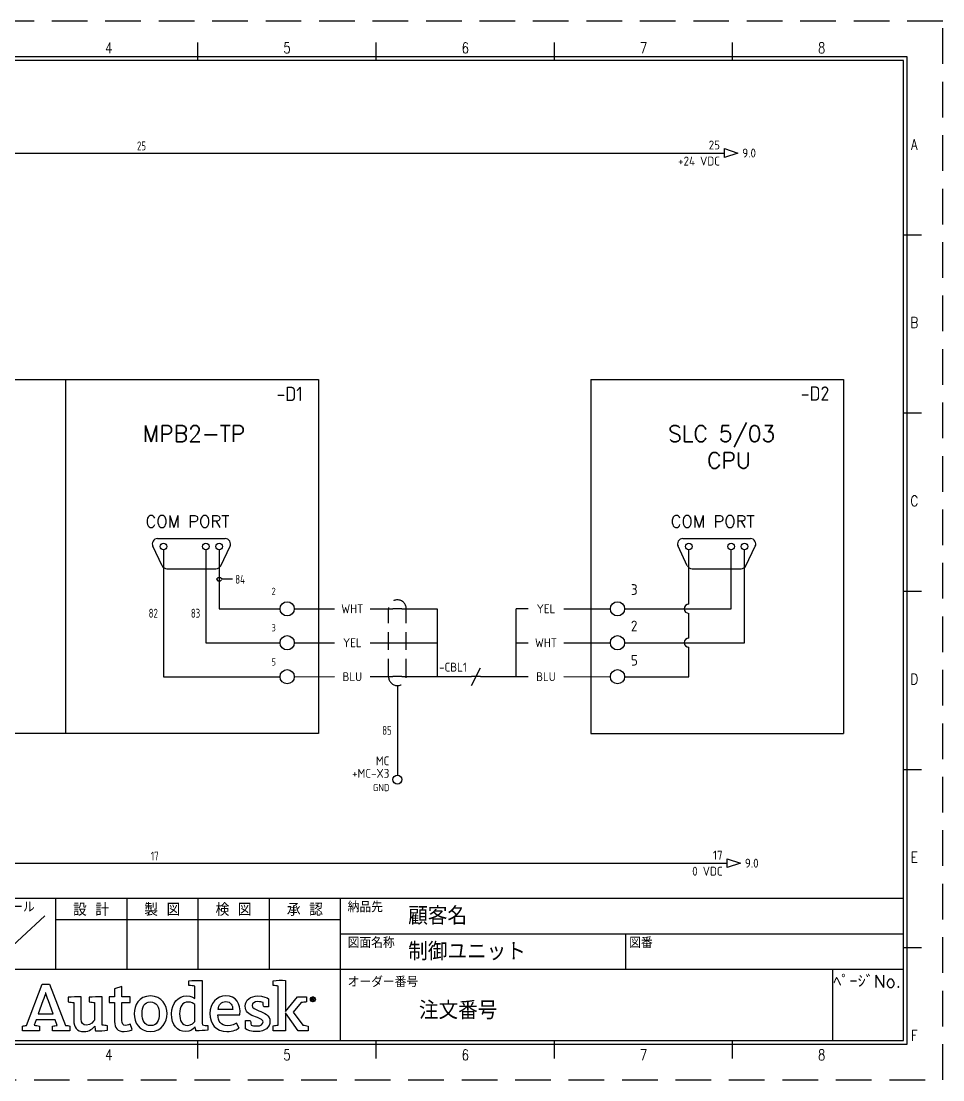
# Model space of a CAD drawing. Header units: millimetres. Extents: x 0 to 420, y 0 to 297.
# Drawn here: x 161.4 to 420, y 0 to 297 of the extents above; entities that cross this region are included whole.
import ezdxf
from ezdxf.enums import TextEntityAlignment as Align

# ---------------------------------------------------------------- set-up
doc = ezdxf.new("R2010")
doc.units = ezdxf.units.MM
doc.header["$LTSCALE"] = 10
for name, pattern in [('DASHED', [0.75, 0.5, -0.25]), ('DASHEDX2', [1.5, 1, -0.5]), ('HIDDEN', [0.375, 0.25, -0.125])]:
    doc.linetypes.add(name, pattern=pattern)
doc.layers.get('0').update_dxf_attribs({"linetype": 'CONTINUOUS'})
for name, color, linetype in [('_MULTI_WIRE', 9, 'CONTINUOUS'), ('BLU_1.0mm^2', 5, 'CONTINUOUS'), ('COMMENT', 4, 'CONTINUOUS'), ('DESC', 150, 'CONTINUOUS'), ('GRN_2.5mm^2', 3, 'CONTINUOUS'), ('GRY_0.75mm^2', 9, 'CONTINUOUS'), ('HIDDEN', 7, 'HIDDEN'), ('LAYER_1', 160, 'CONTINUOUS'), ('LINK', 9, 'DASHED'), ('LOC', 8, 'CONTINUOUS'), ('SYMS', 7, 'CONTINUOUS'), ('TAGS', 150, 'CONTINUOUS'), ('TERMS', 123, 'CONTINUOUS'), ('TITLE', 4, 'CONTINUOUS'), ('WHT_1.0mm^2', 7, 'CONTINUOUS'), ('WIRENO', 72, 'CONTINUOUS'), ('WIREREF', 52, 'CONTINUOUS'), ('XREF', 7, 'CONTINUOUS'), ('YEL_1.0mm^2', 2, 'CONTINUOUS'), ('ZUWAKU', 7, 'CONTINUOUS')]:
    doc.layers.add(name, color=color, linetype=linetype)
doc.styles.get("Standard").update_dxf_attribs({"font": 'romans', "width": 0.8, "bigfont": 'extfont'})
doc.styles.add('WD_IEC', font='isocp2.shx', dxfattribs={"width": 0.9, "height": 4, "bigfont": 'extfont2.shx'})

# ---------------------------------------------------------------- blocks, each defined once
blk = doc.blocks.new('JIS_tblock_a3(L)')
at = {"layer": 'HIDDEN'}
for p, q in [((-398, 32), (-258, 32)), ((-398, 24), (-258, 24)), ((-398, 16), (-258, 16)), ((-398, 8), (-258, 8))]:
    blk.add_line(p, q, dxfattribs=at)
at = {"layer": 'ZUWAKU'}
for p, q in [((-398, 40), (0, 40)), ((-398, 40), (-398, 0)), ((-373, 40), (-373, 0)), ((-372.5, 40), (-372.5, 0)), ((-258, 0), (-258, 40)), ((-238, 40), (-238, 20)), ((-218, 40), (-218, 20)), ((-198, 40), (-198, 20)), ((-178, 40), (-178, 20)), ((-158, 0), (-158, 40)), ((0, 0), (0, 40)), ((-241, 35), (-254, 23)), ((-238, 34), (-158, 34)), ((-158, 30), (0, 30)), ((-78, 30), (-78, 20)), ((-258, 20), (-158, 20)), ((-158, 20), (0, 20)), ((-20, 20), (-20, 0)), ((-398, 0), (0, 0))]:
    blk.add_line(p, q, dxfattribs=at)
at = {"layer": 'TITLE'}
for tag, p, height in [('REVINFO51', (-370, 34), 3), ('ORDER2', (-139, 32.5), 5), ('REVINFO41', (-370, 26), 3), ('INFO1', (-139, 22.5), 5), ('SCALE0', (-247.5, 23), 3), ('REVINFO31', (-370, 18), 3), ('REVINFO21', (-370, 10), 3), ('ORDER1', (-136, 6), 5), ('REVINFO11', (-370, 2), 3)]:
    blk.add_attdef(tag, p, '', height=height, dxfattribs=at)
for tag, p in [('REVDATEY5', (-306, 34)), ('REVDATEM5', (-298, 34)), ('REVDATED5', (-290, 34)), ('REVDESIGN5', (-260, 34)), ('SCALE1', (-251, 29)), ('REVDATEY4', (-306, 26)), ('REVDATEM4', (-298, 26)), ('REVDATED4', (-290, 26)), ('REVDESIGN4', (-260, 26)), ('REVDATEY3', (-306, 18)), ('REVDATEM3', (-298, 18)), ('REVDATED3', (-290, 18)), ('REVDESIGN3', (-260, 18)), ('REVDATEY2', (-306, 10)), ('REVDATEM2', (-298, 10)), ('REVDATED2', (-290, 10)), ('REVDESIGN2', (-260, 10)), ('REVDATEY1', (-306, 2)), ('REVDATEM1', (-298, 2)), ('REVDATED1', (-290, 2)), ('REVDESIGN1', (-260, 2))]:
    blk.add_attdef(tag, text='', height=3, dxfattribs=at).set_placement(p, align=Align.RIGHT)
for tag, height, p in [('DESIGN1', 3, (-228, 27)), ('DESIGN2', 3, (-208, 27)), ('DESIGN3', 3, (-188, 27)), ('DESIGN4', 3, (-168, 27)), ('FILENAME0', 5, (-47.8, 25)), ('PAGE0', 3, (-10.3, 8.6))]:
    blk.add_attdef(tag, text='', height=height, dxfattribs=at).set_placement(p, align=Align.MIDDLE)
at = {"layer": 'TITLE', "flags": 1}
blk.add_attdef('LPAGE0', text='', height=3, dxfattribs=at).set_placement((-11, 3), align=Align.CENTER)
for tag, p in [('TYPE0', (-398, 0)), ('ORDER3', (-398, 0)), ('ORDER4', (-398, 0)), ('ORDER5', (-398, 0)), ('ORDER6', (-398, 0)), ('ORDER7', (-398, 0)), ('ORDER8', (-398, 0)), ('ORDER9', (-398, 0)), ('ORDER10', (-398, 0)), ('ORDER11', (-398, 0)), ('ORDER12', (-398, 0)), ('ORDER13', (-398, 0)), ('ORDER14', (-398, 0)), ('ORDER15', (-398, 0)), ('ORDER16', (-398, 0)), ('ORDER17', (-398, 0)), ('ORDER18', (-398, 0)), ('ORDER19', (-398, 0)), ('ORDER20', (-398, 0)), ('ORDER21', (-398, 0)), ('ORDER22', (-398, 0)), ('ORDER23', (-398, 0)), ('SCALETYPE0', (-398, 0)), ('DATEY1', (-398, 0)), ('DATEM1', (-398, 0)), ('DATED1', (-398, 0)), ('DATEY2', (-398, 0)), ('DATEM2', (-398, 0)), ('DATED2', (-398, 0)), ('BANNAME0', (-398, 0)), ('INFO3', (-398, 0)), ('INFO4', (-398, 0)), ('INFO5', (-398, 0)), ('INFO6', (-398, 0)), ('INFO7', (-398, 0)), ('INFO8', (-398, 0)), ('INFO9', (-398, 0)), ('INFO10', (-398, 0)), ('INFO11', (-398, 0)), ('INFO12', (-398, 0)), ('INFO13', (-398, 0)), ('INFO14', (-398, 0)), ('INFO15', (-398, 0)), ('INFO16', (-398, 0)), ('INFO17', (-398, 0)), ('INFO18', (-398, 0)), ('INFO19', (-398, 0)), ('INFO20', (-398, 0)), ('INFO21', (-398, 0)), ('INFO22', (-398, 0)), ('INFO23', (-398, 0)), ('INFO24', (-398, 0)), ('DATEY3', (-398, 0)), ('DATEM3', (-398, 0)), ('DATED3', (-398, 0)), ('DATEY4', (-398, 0)), ('DATEM4', (-398, 0)), ('DATED4', (-398, 0)), ('DATEY5', (-398, 0)), ('DATEM5', (-398, 0)), ('DATED5', (-398, 0)), ('DATEY6', (-398, 0)), ('DATEM6', (-398, 0)), ('DATED6', (-398, 0)), ('REFERENCETYPE0', (-398, 0)), ('INFO2', (-397.7, 0))]:
    blk.add_attdef(tag, p, '', height=3, dxfattribs=at)
at = {"layer": 'TITLE', "width": 0.8, "flags": 1}
for tag in ['REVINFO12', 'REVINFO13', 'REVINFO22', 'REVINFO23', 'REVINFO32', 'REVINFO33', 'REVINFO42', 'REVINFO43', 'REVINFO52', 'REVINFO53', 'REVINFO61', 'REVINFO62', 'REVINFO63', 'REVINFO71', 'REVINFO72', 'REVINFO73', 'REVINFO81', 'REVINFO82', 'REVINFO83', 'REVDESIGN6', 'REVDESIGN7', 'REVDESIGN8', 'REVDATEY6', 'REVDATEM6', 'REVDATED6', 'REVDATEY7', 'REVDATEM7', 'REVDATED7', 'REVDATEY8', 'REVDATEM8', 'REVDATED8']:
    blk.add_attdef(tag, (-398, 0), '', height=3, dxfattribs=at)
at = {"layer": 'TITLE', "flags": 1}
blk.add_attdef('PAPER0', text='', height=1, dxfattribs=at).set_placement((-3, -1), align=Align.TOP_RIGHT)
at = {"layer": 'ZUWAKU'}
for s, height, p in [('スケール', 3, (-257, 36)), ('納品先', 3, (-156, 36)), ('△訂正5', 4, (-395, 33.5)), ('△訂正4', 4, (-395, 25.5)), ('図面名称', 3, (-156, 26)), ('図番', 3, (-77, 26)), ('△訂正3', 4, (-395, 17.5)), ('オーダー番号', 3, (-156, 15)), ('△訂正2', 4, (-395, 9.5)), ('△訂正1', 4, (-395, 1.5))]:
    blk.add_text(s, height=height, dxfattribs=at).set_placement(p)
for s, p in [('設 計', (-228, 35)), ('製 図', (-208, 35)), ('検 図', (-188, 35)), ('承 認', (-168, 35)), ('ﾍﾟｰｼﾞNo.', (-10.23, 14.88))]:
    blk.add_text(s, height=3.5, dxfattribs=at).set_placement(p, align=Align.CENTER)
blk = doc.blocks.new('AI9-BLK2')
at = {"layer": 'LAYER_1', "color": 7}
blk.add_circle((0, 0), 2.03, dxfattribs=at)
blk.add_open_spline([(1.73, 0), (1.73, -1.02), (0.99, -1.75), (-0.01, -1.75), (-0.99, -1.75), (-1.73, -1.02), (-1.73, 0), (-1.73, 1.01), (-0.99, 1.75), (-0.01, 1.75), (0.99, 1.75), (1.73, 1.01), (1.73, 0)], degree=3, knots=[0, 0, 0, 0, 1, 1, 1, 2, 2, 2, 3, 3, 3, 4, 4, 4, 4], dxfattribs=at)
blk = doc.blocks.new('AI9-BLK1')
at = {"layer": 'LAYER_1', "color": 7}
for points, knots in [([(0.67, -1.05), (0.67, -1.05), (0.18, -0.36), (0.18, -0.36), (0.09, -0.24), (0.03, -0.15), (-0.06, -0.08), (0.29, -0.04), (0.5, 0.15), (0.5, 0.46), (0.5, 0.77), (0.28, 1.05), (-0.15, 1.05), (-0.15, 1.05), (-0.84, 1.05), (-0.84, 1.05), (-0.84, 1.05), (-0.84, -1.05), (-0.84, -1.05), (-0.84, -1.05), (-0.54, -1.05), (-0.54, -1.05), (-0.54, -1.05), (-0.54, -0.11), (-0.54, -0.11), (-0.37, -0.11), (-0.31, -0.16), (-0.2, -0.31), (-0.2, -0.31), (0.3, -1.05), (0.3, -1.05), (0.3, -1.05), (0.67, -1.05), (0.67, -1.05)], [0, 0, 0, 0, 1, 1, 1, 2, 2, 2, 3, 3, 3, 4, 4, 4, 5, 5, 5, 6, 6, 6, 7, 7, 7, 8, 8, 8, 9, 9, 9, 10, 10, 10, 11, 11, 11, 11]), ([(0.17, 0.46), (0.17, 0.16), (-0.08, 0.13), (-0.32, 0.13), (-0.32, 0.13), (-0.54, 0.13), (-0.54, 0.13), (-0.54, 0.13), (-0.54, 0.79), (-0.54, 0.79), (-0.54, 0.79), (-0.22, 0.79), (-0.22, 0.79), (0.06, 0.79), (0.17, 0.66), (0.17, 0.46)], [0, 0, 0, 0, 1, 1, 1, 2, 2, 2, 3, 3, 3, 4, 4, 4, 5, 5, 5, 5])]:
    blk.add_open_spline(points, degree=3, knots=knots, dxfattribs=at)
blk = doc.blocks.new('JIS_LOGO_BLOCK')
for points, knots in [([(12.07, 1.49), (12.07, 1.49), (7.57, 13.06), (7.57, 13.06), (7.57, 13.06), (5.51, 13.06), (5.51, 13.06), (5.51, 13.06), (1.1, 1.49), (1.1, 1.49), (0.75, 1.45), (0.31, 1.37), (0, 1.28), (0, 1.28), (0, 0), (0, 0), (0, 0), (4.71, 0), (4.71, 0), (4.71, 0), (4.71, 1.28), (4.71, 1.28), (4.26, 1.37), (3.73, 1.47), (3.25, 1.51), (3.25, 1.51), (3.8, 3.02), (3.8, 3.02), (3.8, 3.02), (9.18, 3.02), (9.18, 3.02), (9.18, 3.02), (9.74, 1.49), (9.74, 1.49), (9.26, 1.45), (8.84, 1.37), (8.4, 1.28), (8.4, 1.28), (8.4, 0), (8.4, 0), (8.4, 0), (13.27, 0), (13.27, 0), (13.27, 0), (13.27, 1.28), (13.27, 1.28), (12.99, 1.35), (12.34, 1.49), (12.07, 1.49)], [0, 0, 0, 0, 1, 1, 1, 2, 2, 2, 3, 3, 3, 4, 4, 4, 5, 5, 5, 6, 6, 6, 7, 7, 7, 8, 8, 8, 9, 9, 9, 10, 10, 10, 11, 11, 11, 12, 12, 12, 13, 13, 13, 14, 14, 14, 15, 15, 15, 16, 16, 16, 16]), ([(24.28, 7.91), (24.28, 7.91), (24.28, 9.49), (24.28, 9.49), (24.28, 9.49), (25.81, 9.49), (25.81, 9.49), (25.81, 9.49), (25.81, 11.77), (25.81, 11.77), (25.81, 11.77), (27.89, 12.43), (27.89, 12.43), (27.89, 12.43), (27.89, 9.49), (27.89, 9.49), (27.89, 9.49), (30.19, 9.49), (30.19, 9.49), (30.19, 9.49), (30.19, 7.91), (30.19, 7.91), (30.19, 7.91), (27.89, 7.91), (27.89, 7.91), (27.89, 7.91), (27.89, 2.86), (27.89, 2.86), (27.89, 1.92), (28.15, 1.49), (28.91, 1.49), (29.48, 1.49), (29.99, 1.77), (30.17, 1.88), (30.17, 1.88), (30.76, 0.31), (30.76, 0.31), (30.41, 0.12), (29.66, -0.24), (28.54, -0.24), (26.6, -0.24), (25.81, 0.82), (25.81, 2.53), (25.81, 2.53), (25.81, 7.91), (25.81, 7.91), (25.81, 7.91), (24.28, 7.91), (24.28, 7.91)], [0, 0, 0, 0, 1, 1, 1, 2, 2, 2, 3, 3, 3, 4, 4, 4, 5, 5, 5, 6, 6, 6, 7, 7, 7, 8, 8, 8, 9, 9, 9, 10, 10, 10, 11, 11, 11, 12, 12, 12, 13, 13, 13, 14, 14, 14, 15, 15, 15, 16, 16, 16, 16]), ([(50.45, 1.6), (50.43, 1.84), (50.42, 2.1), (50.42, 2.37), (50.42, 2.37), (50.42, 14.08), (50.42, 14.08), (49.17, 14.14), (47.76, 14.07), (46.66, 13.95), (46.66, 13.95), (46.66, 12.67), (46.66, 12.67), (47.23, 12.63), (47.87, 12.55), (48.34, 12.48), (48.34, 12.48), (48.34, 12.48), (48.34, 12.48), (48.34, 12.48), (48.34, 8.98), (48.34, 8.98), (47.99, 9.28), (47.3, 9.73), (46.05, 9.73), (43.64, 9.73), (41.83, 7.75), (41.83, 4.73), (41.83, 1.55), (43.4, -0.24), (45.73, -0.24), (47.01, -0.24), (47.87, 0.37), (48.44, 1.06), (48.46, 0.73), (48.56, 0.22), (48.64, 0), (49.8, -0.06), (50.99, 0.02), (52.01, 0.14), (52.01, 0.14), (52.01, 1.41), (52.01, 1.41), (51.51, 1.45), (50.9, 1.53), (50.45, 1.6)], [0, 0, 0, 0, 1, 1, 1, 2, 2, 2, 3, 3, 3, 4, 4, 4, 5, 5, 5, 6, 6, 6, 7, 7, 7, 8, 8, 8, 9, 9, 9, 10, 10, 10, 11, 11, 11, 12, 12, 12, 13, 13, 13, 14, 14, 14, 15, 15, 15, 15]), ([(78.65, 1.57), (78.65, 1.57), (75.95, 5.22), (75.95, 5.22), (75.95, 5.22), (78.18, 7.89), (78.18, 7.89), (78.64, 7.93), (79.3, 8), (79.69, 8.1), (79.69, 8.1), (79.69, 9.49), (79.69, 9.49), (79.69, 9.49), (77.16, 9.49), (77.16, 9.49), (77.16, 9.49), (73.79, 5.35), (73.79, 5.35), (73.79, 5.35), (73.79, 14.12), (73.79, 14.12), (72.64, 14.18), (71.38, 14.12), (70.34, 14.02), (70.34, 14.02), (70.34, 12.67), (70.34, 12.67), (70.82, 12.63), (71.33, 12.56), (71.71, 12.5), (71.71, 12.5), (71.71, 1.55), (71.71, 1.55), (71.24, 1.51), (70.76, 1.44), (70.32, 1.36), (70.32, 1.36), (70.32, 0), (70.32, 0), (70.32, 0), (73.79, 0), (73.79, 0), (73.79, 0), (73.79, 4.96), (73.79, 4.96), (73.79, 4.96), (77.34, 0), (77.34, 0), (77.34, 0), (80.14, 0), (80.14, 0), (80.14, 0), (80.14, 1.31), (80.14, 1.31), (79.61, 1.43), (79.08, 1.51), (78.65, 1.57)], [0, 0, 0, 0, 1, 1, 1, 2, 2, 2, 3, 3, 3, 4, 4, 4, 5, 5, 5, 6, 6, 6, 7, 7, 7, 8, 8, 8, 9, 9, 9, 10, 10, 10, 11, 11, 11, 12, 12, 12, 13, 13, 13, 14, 14, 14, 15, 15, 15, 16, 16, 16, 17, 17, 17, 18, 18, 18, 19, 19, 19, 19]), ([(4.4, 4.74), (4.4, 4.74), (5.71, 8.34), (5.71, 8.34), (6.1, 9.42), (6.24, 9.89), (6.45, 10.59), (6.45, 10.59), (6.49, 10.59), (6.49, 10.59), (6.71, 9.91), (6.84, 9.44), (7.24, 8.34), (7.24, 8.34), (8.54, 4.74), (8.54, 4.74), (8.54, 4.74), (4.4, 4.74), (4.4, 4.74)], [0, 0, 0, 0, 1, 1, 1, 2, 2, 2, 3, 3, 3, 4, 4, 4, 5, 5, 5, 6, 6, 6, 6]), ([(20.45, -0.02), (20.4, 0.22), (20.3, 0.88), (20.28, 1.31), (19.81, 0.69), (18.83, -0.25), (17.22, -0.25), (15.16, -0.25), (14.39, 1.08), (14.39, 2.77), (14.39, 2.77), (14.39, 7.87), (14.39, 7.87), (13.92, 7.94), (13.29, 8.02), (12.8, 8.06), (12.8, 8.06), (12.8, 9.36), (12.8, 9.36), (13.82, 9.46), (15.22, 9.53), (16.47, 9.47), (16.47, 9.47), (16.47, 3.2), (16.47, 3.2), (16.47, 2.14), (16.85, 1.53), (17.92, 1.53), (19.12, 1.53), (20.02, 2.71), (20.22, 2.96), (20.22, 2.96), (20.22, 7.89), (20.22, 7.89), (19.81, 7.94), (19.22, 8.02), (18.73, 8.06), (18.73, 8.06), (18.73, 9.36), (18.73, 9.36), (19.75, 9.49), (21.1, 9.53), (22.3, 9.49), (22.3, 9.49), (22.3, 1.59), (22.3, 1.59), (22.75, 1.51), (23.36, 1.43), (23.87, 1.39), (23.87, 1.39), (23.87, 0.12), (23.87, 0.12), (22.87, 0), (21.59, -0.08), (20.45, -0.02)], [0, 0, 0, 0, 1, 1, 1, 2, 2, 2, 3, 3, 3, 4, 4, 4, 5, 5, 5, 6, 6, 6, 7, 7, 7, 8, 8, 8, 9, 9, 9, 10, 10, 10, 11, 11, 11, 12, 12, 12, 13, 13, 13, 14, 14, 14, 15, 15, 15, 16, 16, 16, 17, 17, 17, 18, 18, 18, 18]), ([(35.92, -0.24), (32.64, -0.24), (31.33, 2.39), (31.33, 4.73), (31.33, 7.06), (32.6, 9.73), (35.88, 9.73), (39.14, 9.73), (40.57, 7.12), (40.57, 4.79), (40.57, 2.47), (39.18, -0.24), (35.92, -0.24)], [0, 0, 0, 0, 1, 1, 1, 2, 2, 2, 3, 3, 3, 4, 4, 4, 4]), ([(57.47, 1.39), (58.78, 1.39), (59.59, 1.88), (60.02, 2.14), (60.02, 2.14), (60.74, 0.71), (60.74, 0.71), (60.19, 0.37), (59.17, -0.24), (57.33, -0.24), (54.23, -0.24), (52.58, 1.88), (52.58, 4.81), (52.58, 7.71), (54.49, 9.73), (57.07, 9.73), (59.86, 9.73), (61.29, 7.71), (61, 4.43), (61, 4.43), (54.78, 4.43), (54.78, 4.43), (54.88, 2.71), (55.66, 1.39), (57.47, 1.39)], [0, 0, 0, 0, 1, 1, 1, 2, 2, 2, 3, 3, 3, 4, 4, 4, 5, 5, 5, 6, 6, 6, 7, 7, 7, 8, 8, 8, 8]), ([(66.3, 5.61), (65.23, 6.03), (64.39, 6.28), (64.39, 7.03), (64.39, 7.74), (65.1, 8.14), (66.04, 8.14), (66.57, 8.14), (67.08, 8.04), (67.47, 7.9), (67.52, 7.5), (67.57, 6.89), (67.66, 6.72), (67.66, 6.72), (69.04, 6.72), (69.04, 6.72), (69.04, 6.72), (69.04, 8.96), (69.04, 8.96), (68.66, 9.19), (67.59, 9.73), (65.96, 9.73), (63.94, 9.73), (62.47, 8.56), (62.47, 6.88), (62.47, 5.37), (63.41, 4.59), (64.85, 4.08), (66.31, 3.56), (67.46, 3.2), (67.46, 2.46), (67.46, 1.74), (66.85, 1.32), (65.63, 1.32), (65.13, 1.32), (64.51, 1.42), (64.13, 1.56), (64.07, 2.01), (63.98, 2.69), (63.88, 2.87), (63.88, 2.87), (62.51, 2.87), (62.51, 2.87), (62.51, 2.87), (62.51, 0.55), (62.51, 0.55), (62.51, 0.55), (62.51, 0.55), (62.51, 0.55), (63.11, 0.16), (64.28, -0.26), (65.76, -0.26), (68, -0.26), (69.42, 0.88), (69.42, 2.68), (69.42, 4.29), (67.84, 5.01), (66.3, 5.61)], [0, 0, 0, 0, 1, 1, 1, 2, 2, 2, 3, 3, 3, 4, 4, 4, 5, 5, 5, 6, 6, 6, 7, 7, 7, 8, 8, 8, 9, 9, 9, 10, 10, 10, 11, 11, 11, 12, 12, 12, 13, 13, 13, 14, 14, 14, 15, 15, 15, 16, 16, 16, 17, 17, 17, 18, 18, 18, 19, 19, 19, 19]), ([(35.84, 8.1), (34.15, 8.1), (33.53, 6.67), (33.53, 4.79), (33.53, 2.9), (34.25, 1.41), (35.94, 1.41), (37.65, 1.41), (38.35, 2.82), (38.35, 4.73), (38.35, 6.61), (37.55, 8.1), (35.84, 8.1)], [0, 0, 0, 0, 1, 1, 1, 2, 2, 2, 3, 3, 3, 4, 4, 4, 4]), ([(48.34, 2.61), (48.11, 2.3), (47.38, 1.49), (46.3, 1.49), (44.73, 1.49), (44.05, 2.79), (44.05, 4.75), (44.05, 6.73), (44.89, 8.04), (46.42, 8.04), (47.42, 8.04), (47.97, 7.65), (48.34, 7.32), (48.34, 7.32), (48.34, 2.61), (48.34, 2.61)], [0, 0, 0, 0, 1, 1, 1, 2, 2, 2, 3, 3, 3, 4, 4, 4, 5, 5, 5, 5]), ([(58.98, 5.92), (58.94, 7.12), (58.43, 8.14), (57.04, 8.14), (55.76, 8.14), (55.05, 7.28), (54.84, 5.92), (54.84, 5.92), (58.98, 5.92), (58.98, 5.92)], [0, 0, 0, 0, 1, 1, 1, 2, 2, 2, 3, 3, 3, 3])]:
    blk.add_open_spline(points, degree=3, knots=knots)
at = {"xscale": 0.342899999999986, "yscale": 0.342899999999986, "zscale": 0.342899999999986}
for name, p in [('AI9-BLK2', (81.46, 8.8)), ('AI9-BLK1', (81.53, 8.8))]:
    blk.add_blockref(name, p, dxfattribs=at)
blk = doc.blocks.new('HDV1_06')
for centre in [(35, 183.12), (401.25, 70), (401.25, 50.95), (401.25, 31.9), (35, 15.62), (57.5, 15.62)]:
    blk.add_circle(centre, 4)
at = {"layer": 'SYMS'}
for p, q in [((0, 198.75), (418.75, 198.75)), ((0, 0), (0, 198.75)), ((276.88, 198.75), (276.88, 0)), ((418.75, 198.75), (418.75, 0)), ((328.52, 109.37), (366.48, 109.37)), ((331.06, 94.2), (325.82, 105.07)), ((363.94, 94.2), (369.18, 105.07)), ((333.76, 92.5), (361.24, 92.5)), ((418.75, 0), (0, 0))]:
    blk.add_line(p, q, dxfattribs=at)
for centre in [(331.88, 105), (355.62, 105), (363.12, 105)]:
    blk.add_circle(centre, 1.88, dxfattribs=at)
for centre, start, end in [((328.52, 106.37), 90, 205.70995), ((366.48, 106.37), 334.29005, 90), ((333.76, 95.5), 205.70995, 270), ((361.24, 95.5), 270, 334.29005)]:
    blk.add_arc(centre, 3, start, end, dxfattribs=at)
at = {"style": 'WD_IEC', "flags": 1}
for tag, p, height in [('X2TERM01', (35, 187.12), 0.512), ('X4TERM01', (31, 183.12), 0.512), ('X8TERM07', (331.88, 103.12), 0.512), ('X8TERM08', (355.62, 103.12), 0.512), ('X8TERM09', (363.12, 103.12), 0.512), ('X4TERM04', (397.25, 70), 0.512), ('X1TERM04', (405.25, 70), 0.512), ('X4TERM05', (397.25, 50.95), 0.512), ('X1TERM05', (405.25, 50.95), 0.512), ('X4TERM06', (397.25, 31.9), 0.512), ('X1TERM06', (405.25, 31.9), 0.512), ('X4TERM02', (31, 15.62), 0.512), ('X8TERM02', (35, 11.62), 0.512), ('X8TERM03', (57.5, 11.62), 0.512), ('MFG', (0, 0), 0.02), ('ASSYCODE', (0, 0), 0.02), ('CAT', (0, 0), 0.02), ('FAMILY', (0, 0), 0.02)]:
    blk.add_attdef(tag, p, '', height=height, dxfattribs=at)
at = {"style": 'WD_IEC'}
for tag, p, height in [('INST', (444.14, 189.28), 0.0625), ('LOC', (444.14, 184.33), 0.0625), ('DESC1', (437.5, 151.25), 8), ('DESC2', (437.5, 136.25), 8), ('DESC3', (437.5, 121.25), 8), ('XREF', (439.18, 109.22), 0.0781)]:
    blk.add_attdef(tag, p, '', height=height, dxfattribs=at)
blk.add_attdef('TAG1', text='', height=8, dxfattribs=at).set_placement((451.25, 166.25), align=Align.CENTER)
at = {"layer": 'SYMS'}
for s, height, p in [('MPB2-TP', 9, (320.22, 163.77)), ('COM PORT', 6.75, (321.73, 115.64))]:
    blk.add_text(s, height=height, dxfattribs=at).set_placement(p)
at = {"layer": 'SYMS', "style": 'WD_IEC'}
for tag, p in [('TERM01', (26.56, 168.12)), ('TERM04', (392.5, 77.81)), ('TERM05', (392.5, 57.36)), ('TERM06', (392.5, 38.16)), ('TERM02', (29.69, 25)), ('TERM03', (54.06, 25))]:
    blk.add_attdef(tag, p, '', height=6, dxfattribs=at)
blk = doc.blocks.new('HDV1_03')
for centre in [(15, 70), (15, 50.95), (15, 31.9)]:
    blk.add_circle(centre, 4)
at = {"layer": 'SYMS'}
for p, q in [((0, 198.75), (0, 0)), ((0, 198.75), (141.88, 198.75)), ((141.88, 198.75), (141.88, 0)), ((51.65, 109.37), (89.6, 109.37)), ((54.18, 94.2), (48.95, 105.07)), ((87.07, 94.2), (92.3, 105.07)), ((56.89, 92.5), (84.36, 92.5)), ((0, 0), (141.88, 0))]:
    blk.add_line(p, q, dxfattribs=at)
for centre in [(55, 105), (78.75, 105), (86.25, 105)]:
    blk.add_circle(centre, 1.88, dxfattribs=at)
for centre, start, end in [((51.65, 106.37), 90, 205.70995), ((89.6, 106.37), 334.29005, 90), ((56.89, 95.5), 205.70995, 270), ((84.36, 95.5), 270, 334.29005)]:
    blk.add_arc(centre, 3, start, end, dxfattribs=at)
at = {"style": 'WD_IEC'}
for tag, p, height in [('INST', (172.08, 190.11), 0.0625), ('LOC', (170.43, 183.5), 0.0625), ('DESC1', (160.62, 151.25), 8), ('DESC2', (160.62, 136.25), 8), ('DESC3', (160.62, 121.25), 8), ('XREF', (169.6, 107.57), 0.0781), ('TERM01', (22.5, 77.81), 6), ('TERM02', (22.5, 57.36), 6), ('TERM03', (22.5, 38.16), 6)]:
    blk.add_attdef(tag, p, '', height=height, dxfattribs=at)
blk.add_attdef('TAG1', text='', height=8, dxfattribs=at).set_placement((174.38, 166.25), align=Align.CENTER)
at = {"style": 'WD_IEC', "flags": 1}
for tag, p, height in [('X8TERM04', (55, 103.12), 0.512), ('X8TERM05', (78.75, 103.12), 0.512), ('X8TERM06', (86.25, 103.12), 0.512), ('X4TERM01', (11, 70), 0.512), ('X1TERM01', (19, 70), 0.512), ('X4TERM02', (11, 50.95), 0.512), ('X1TERM02', (19, 50.95), 0.512), ('X4TERM03', (11, 31.9), 0.512), ('X1TERM03', (19, 31.9), 0.512), ('FAMILY', (0, 0.62), 0.01), ('CAT', (0, 0.62), 0.01), ('ASSYCODE', (0, 0.62), 0.01), ('MFG', (0, 0.62), 0.01)]:
    blk.add_attdef(tag, p, '', height=height, dxfattribs=at)
at = {"layer": 'SYMS'}
for s, height, p in [('SLC 5/03', 9, (43.35, 163.77)), ('CPU', 9, (65.22, 148.77)), ('COM PORT', 6.75, (44.85, 115.64))]:
    blk.add_text(s, height=height, dxfattribs=at).set_placement(p)
blk = doc.blocks.new('HA3S1_INLINE')
for p, q in [((0, 0), (-0.016, 0)), ((10, 0), (9.984, 0))]:
    blk.add_line(p, q)
at = {"style": 'WD_IEC', "flags": 8}
blk.add_attdef('WIRENO', text='', height=2.5, dxfattribs=at).set_placement((5, 4), align=Align.MIDDLE)
at = {"style": 'WD_IEC', "flags": 1}
blk.add_attdef('SIGCODE', text='', height=1, dxfattribs=at).set_placement((-2.5, 0.55), align=Align.RIGHT)
for tag, p in [('X4TERM01', (0, 0)), ('X1TERM02', (10, 0))]:
    blk.add_attdef(tag, p, '', height=0.32, dxfattribs=at)
at = {"style": 'WD_IEC'}
for tag, p in [('DESC1', (5, 0)), ('XREF', (5, -4))]:
    blk.add_attdef(tag, text='', height=2.5, dxfattribs=at).set_placement(p, align=Align.MIDDLE)
blk = doc.blocks.new('HA3D3_INLINE')
for p, q in [((-10, 0), (-10.016, 0)), ((0, 0), (-0.016, 0))]:
    blk.add_line(p, q)
at = {"style": 'WD_IEC', "flags": 8}
blk.add_attdef('WIRENO', text='', height=2.5, dxfattribs=at).set_placement((-5, 4), align=Align.MIDDLE)
at = {"style": 'WD_IEC', "flags": 1}
blk.add_attdef('SIGCODE', text='', height=1, dxfattribs=at).set_placement((-12.5, 0.55), align=Align.RIGHT)
for tag, p in [('X4TERM01', (-10, 0)), ('X1TERM02', (0, 0))]:
    blk.add_attdef(tag, p, '', height=0.32, dxfattribs=at)
at = {"style": 'WD_IEC'}
for tag, p in [('DESC1', (-5, 0)), ('XREF', (-5, -4))]:
    blk.add_attdef(tag, text='', height=2.5, dxfattribs=at).set_placement(p, align=Align.MIDDLE)
blk = doc.blocks.new('HA1S1')
blk.add_lwpolyline([(0, 1.25), (3.75, 0), (0, -1.25)], close=True)
at = {"style": 'WD_IEC'}
for tag, height, flags, p in [('WIRENO', 2.5, 8, (-1.25, 1)), ('SIGCODE', 1, 1, (5, 1.8))]:
    blk.add_attdef(tag, text='', height=height, dxfattribs=dict(at, flags=flags)).set_placement(p, align=Align.RIGHT)
at = {"style": 'WD_IEC', "flags": 1}
blk.add_attdef('X4TERM01', (0, 0), '', height=0.32, dxfattribs=at)
at = {"style": 'WD_IEC'}
blk.add_attdef('XREF', text='', height=2.5, dxfattribs=at).set_placement((5, 0), align=Align.MIDDLE_LEFT)
blk.add_attdef('DESC1', text='', height=2.5, dxfattribs=at).set_placement((-1.25, -1), align=Align.TOP_RIGHT)
blk = doc.blocks.new('HW01')
for p, q in [((-1.25, -2.5), (1.25, 2.5)), ((1.25, 0), (-1.25, 0))]:
    blk.add_line(p, q)
at = {"style": 'WD_IEC', "flags": 1}
for tag, height, p in [('INST', 2.5, (-4.5, 8.25)), ('LOC', 2.5, (-4.5, 4.75)), ('XREF', 2.7, (-4.5, -3.75)), ('DESC1', 2.5, (-4.5, -7.75)), ('DESC2', 2.5, (-4.5, -11.25)), ('DESC3', 2.5, (-4.5, -14.75))]:
    blk.add_attdef(tag, text='', height=height, dxfattribs=at).set_placement(p, align=Align.RIGHT)
at = {"style": 'WD_IEC'}
blk.add_attdef('TAG1', text='', height=2.5, dxfattribs=at).set_placement((-4.5, 1.25), align=Align.RIGHT)
at = {"style": 'WD_IEC', "flags": 1}
for tag, p, height in [('X4TERM01', (-1.25, 0), 0.36), ('X2LINK', (0, 1), 0.32), ('X1TERM01', (1.25, 0), 0.36), ('X8LINK', (0, -1), 0.32), ('MFG', (3.06, -7.26), 1), ('CAT', (3.06, -8.76), 1), ('ASSYCODE', (3.06, -10.26), 1), ('FAMILY', (3.06, -11.76), 1), ('CATDESC', (3.06, -13.26), 1)]:
    blk.add_attdef(tag, p, '', height=height, dxfattribs=at)
at = {"style": 'WD_IEC'}
blk.add_attdef('RATING1', text='', height=2.5, dxfattribs=at).set_placement((2, -2), align=Align.MIDDLE_LEFT)
blk = doc.blocks.new('HS0_11')
blk.add_line((1.25, 0), (-1.25, 0))
at = {"linetype": 'DASHED'}
blk.add_arc((0, 0), 2.5, 0, 180, dxfattribs=at)
at = {"style": 'WD_IEC', "flags": 1}
for tag, p in [('X8LINKL', (-2.5, 0)), ('X4TERM01', (-1.25, 0)), ('X1TERM01', (1.25, 0)), ('X8LINKR', (2.5, 0))]:
    blk.add_attdef(tag, p, '', height=0.32, dxfattribs=at)
blk = doc.blocks.new('HS0_21')
blk.add_line((1.25, 0), (-1.25, 0))
at = {"linetype": 'DASHED'}
blk.add_arc((0, 0), 2.5, 180, 0, dxfattribs=at)
at = {"style": 'WD_IEC', "flags": 1}
for tag, p in [('X2LINKL', (-2.5, 0)), ('X4TERM01', (-1.25, 0)), ('X1TERM01', (1.25, 0)), ('X8LINKR', (2.5, 0)), ('X8TERM02', (0, -2.5)), ('WD_NOTJUMPERED', (1.79, -2.5))]:
    blk.add_attdef(tag, p, '', height=0.32, dxfattribs=at)
blk.add_attdef('X8TERMDESC02', text='', height=2, dxfattribs=at).set_placement((0.25, -3.76), align=Align.TOP_LEFT)
blk = doc.blocks.new('WD_WNH')
at = {"linetype": 'Continuous', "style": 'WD_IEC', "width": 0.8}
blk.add_attdef('WIRENO', text='', height=2.5, dxfattribs=at).set_placement((0, 0.75), align=Align.CENTER)
at = {"style": 'WD_IEC', "flags": 1}
for tag, p in [('W08USER', (0, 0.375)), ('W04USER', (0, 0.875)), ('W05USER', (0, 0.75)), ('W09USER', (0, 0.25)), ('W03USER', (0, 1)), ('W06USER', (0, 0.625)), ('W07USER', (0, 0.5)), ('W02USER', (0, 1.125)), ('W01USER', (0, 1.25)), ('W10USER', (0, 0.125))]:
    blk.add_attdef(tag, text='', height=0.08, dxfattribs=at).set_placement(p, align=Align.CENTER)
blk = doc.blocks.new('WD_WNV')
at = {"linetype": 'Continuous', "style": 'WD_IEC', "width": 0.8}
blk.add_attdef('WIRENO', text='', height=2.5, dxfattribs=at).set_placement((-1.6, 0), align=Align.MIDDLE_RIGHT)
at = {"style": 'WD_IEC', "flags": 1}
for tag, p in [('W08USER', (-1, 0.375)), ('W04USER', (-1, 0.875)), ('W05USER', (-1, 0.75)), ('W09USER', (-1, 0.25)), ('W03USER', (-1, 1)), ('W06USER', (-1, 0.625)), ('W07USER', (-1, 0.5)), ('W02USER', (-1, 1.125)), ('W01USER', (-1, 1.25)), ('W10USER', (-1, 0.125))]:
    blk.add_attdef(tag, text='', height=0.08, dxfattribs=at).set_placement(p, align=Align.CENTER)
blk = doc.blocks.new('JIS_border_a3(L)')
at = {"layer": 'ZUWAKU', "color": 5, "linetype": 'DASHEDX2'}
for p, q in [((420, 297), (0, 297)), ((420, 0), (420, 297)), ((0, 0), (420, 0))]:
    blk.add_line(p, q, dxfattribs=at)
at = {"layer": 'ZUWAKU'}
for p, q in [((211, 286), (211, 291)), ((261, 286), (261, 291)), ((311, 286), (311, 291)), ((361, 286), (361, 291)), ((414, 237), (409, 237)), ((414, 187), (409, 187)), ((414, 137), (409, 137)), ((414, 87), (409, 87)), ((414, 37), (409, 37)), ((211, 6), (211, 11)), ((261, 6), (261, 11)), ((311, 6), (311, 11)), ((361, 6), (361, 11))]:
    blk.add_line(p, q, dxfattribs=at)
at = {"layer": 'ZUWAKU', "color": 5}
for p, q in [((410, 287), (10, 287)), ((409, 286), (11, 286)), ((409, 11), (409, 286)), ((410, 10), (410, 287)), ((10, 10), (410, 10)), ((11, 11), (409, 11))]:
    blk.add_line(p, q, dxfattribs=at)
at = {"layer": 'COMMENT', "width": 0.8}
for s, p in [('4', (186, 289.5)), ('5', (236, 289.5)), ('6', (286, 289.5)), ('7', (336, 289.5)), ('8', (386, 289.5)), ('A', (412, 262.43)), ('B', (412, 212.43)), ('C', (412, 162.43)), ('D', (412, 112.43)), ('E', (412, 62.43)), ('F', (412, 12.43)), ('4', (186, 7)), ('5', (236, 7)), ('6', (286, 7)), ('7', (336, 7)), ('8', (386, 7))]:
    blk.add_text(s, height=3, dxfattribs=at).set_placement(p, align=Align.MIDDLE)
blk = doc.blocks.new('VT0002')
blk.add_circle((0, 0), 1.25)
at = {"style": 'WD_IEC'}
for tag, p in [('INST', (-2.25, 7.5)), ('LOC', (-2.25, 4))]:
    blk.add_attdef(tag, text='', height=2.5, dxfattribs=at).set_placement(p, align=Align.RIGHT)
at = {"style": 'WD_IEC', "flags": 1}
for tag, p, height in [('ASSYCODE', (2.75, 10.75), 1), ('CATDESC', (2.75, 9.25), 1), ('MFG', (2.75, 7.25), 1.5), ('CAT', (2.75, 4.75), 1.5), ('X4TERM01', (-1.25, 0), 0.32), ('X4PIN01', (-1.25, 1), 0.4), ('X4TERMDESC01', (-1.25, 0.5), 0.4), ('X2TERM01', (0, 1.25), 0.32), ('X2PIN01', (0, 2.25), 0.4), ('X2TERMDESC01', (0, 1.75), 0.4), ('X8PIN01', (0, -0.25), 0.4), ('X1TERM01', (1.25, 0), 0.32), ('X1PIN01', (1.25, 1), 0.4), ('X1TERMDESC01', (1.25, 0.5), 0.4), ('X8TERM01', (0, -1.25), 0.32), ('X8TERMDESC01', (0, -0.75), 0.4), ('STRIPSEQ', (0, -3), 0.4), ('LINKTERM', (0, -2), 0.4)]:
    blk.add_attdef(tag, p, '', height=height, dxfattribs=at)
at = {"style": 'WD_IEC', "flags": 8}
for tag, height, p in [('TAGSTRIP', 2.5, (-2.25, 0.5)), ('TERM01', 2, (-2.25, -3.25))]:
    blk.add_attdef(tag, text='', height=height, dxfattribs=at).set_placement(p, align=Align.RIGHT)

msp = doc.modelspace()

# ---------------------------------------------------------------- linework, layer by layer
at = {"layer": '_MULTI_WIRE'}
for p, q in [((259.31, 132.15), (265.71, 132.15)), ((268.21, 132.15), (278.1, 132.15)), ((278.1, 132.15), (278.1, 113.1)), ((300.28, 113.11), (300.28, 132.15)), ((303.66, 132.15), (300.28, 132.15)), ((259.31, 122.62), (278.1, 122.62)), ((300.28, 122.62), (303.66, 122.62)), ((259.31, 113.11), (265.71, 113.11)), ((268.21, 113.11), (287.79, 113.11)), ((290.29, 113.11), (303.64, 113.11))]:
    msp.add_line(p, q, dxfattribs=at)
at = {"layer": 'BLU_1.0mm^2'}
for p, q in [((55.41, 260), (358.72, 260)), ((238.03, 113.09), (249.31, 113.11)), ((313.64, 113.11), (326.72, 113.09))]:
    msp.add_line(p, q, dxfattribs=at)
at = {"layer": 'GRN_2.5mm^2'}
for p, q in [((266.96, 110.61), (266.96, 85.48)), ((55.41, 60.78), (359.46, 60.78))]:
    msp.add_line(p, q, dxfattribs=at)
at = {"layer": 'GRY_0.75mm^2'}
for p, q in [((201.35, 148.71), (201.35, 113.09)), ((213.22, 148.71), (213.22, 122.62)), ((216.97, 148.71), (216.97, 132.14)), ((348.72, 133.41), (348.72, 148.71)), ((360.6, 132.14), (360.6, 148.71)), ((364.35, 122.62), (364.35, 148.71)), ((216.97, 132.14), (234.03, 132.14)), ((330.72, 132.14), (360.6, 132.14)), ((348.72, 123.89), (348.72, 130.87)), ((213.22, 122.62), (234.03, 122.62)), ((330.72, 122.62), (364.35, 122.62)), ((348.72, 113.09), (348.72, 121.35)), ((201.35, 113.09), (234.03, 113.09)), ((330.72, 113.09), (348.72, 113.09))]:
    msp.add_line(p, q, dxfattribs=at)
for centre in [(348.72, 132.14), (348.72, 122.62)]:
    msp.add_arc(centre, 1.27, 90, 270, dxfattribs=at)
at = {"layer": 'LINK'}
for points in [[(264.46, 113.11), (264.46, 132.15)], [(269.46, 113.11), (269.46, 132.15)]]:
    msp.add_lwpolyline(points, dxfattribs=at)
at = {"layer": 'WHT_1.0mm^2'}
for p, q in [((238.03, 132.14), (249.31, 132.15)), ((313.66, 122.62), (326.72, 122.62))]:
    msp.add_line(p, q, dxfattribs=at)
at = {"layer": 'WIRENO'}
msp.add_lwpolyline([(220.7, 140.42), (217.76, 140.42), (217.37, 140.82), (216.57, 140.82), (216.18, 140.42), (216.57, 140.03), (217.37, 140.03), (217.57, 140.23)], dxfattribs=at)
at = {"layer": 'YEL_1.0mm^2'}
for p, q in [((313.66, 132.15), (326.72, 132.14)), ((238.03, 122.62), (249.31, 122.62))]:
    msp.add_line(p, q, dxfattribs=at)

# ---------------------------------------------------------------- block references
for name, p in [('JIS_border_a3(L)', (0, 0)), ('JIS_LOGO_BLOCK', (161.79, 13.79))]:
    msp.add_blockref(name, p)
ref = msp.add_blockref('HDV1_03', (321.22, 97.14), dxfattribs=dict(xscale=0.5, yscale=0.5, zscale=0.5))
ref.add_attrib('TERM03', '5', (332.47, 116.22), dxfattribs={"height": 3, "style": 'WD_IEC'})
ref.add_attrib('TERM02', '2', (332.47, 125.82), dxfattribs={"height": 3, "style": 'WD_IEC'})
ref.add_attrib('TERM01', '3', (332.47, 136.05), dxfattribs={"height": 3, "style": 'WD_IEC'})
ref.add_attrib('TAG1', '-D2', dxfattribs={"height": 4, "style": 'WD_IEC'}).set_placement((384.14, 190.54), align=Align.CENTER)
msp.add_blockref('JIS_tblock_a3(L)', (409, 11)).add_auto_attribs({'ORDER1': '注文番号', 'ORDER2': '顧客名', 'INFO1': '制御ユニット'})
at = {"layer": 'SYMS'}
ref = msp.add_blockref('HA1S1', (358.72, 260), dxfattribs=at)
ref.add_attrib('WIRENO', '25', dxfattribs={"layer": 'WIREREF', "height": 2.5, "style": 'WD_IEC', "flags": 8}).set_placement((357.47, 261), align=Align.RIGHT)
ref.add_attrib('DESC1', '+24 VDC', dxfattribs={"layer": 'DESC', "height": 2.5, "style": 'WD_IEC'}).set_placement((357.47, 259), align=Align.TOP_RIGHT)
ref.add_attrib('XREF', '9.0', dxfattribs={"layer": 'XREF', "height": 2.5, "style": 'WD_IEC'}).set_placement((363.72, 260), align=Align.MIDDLE_LEFT)
ref = msp.add_blockref('HDV1_06', (35.41, 97.14), dxfattribs=dict(at, xscale=0.5, yscale=0.5, zscale=0.5))
ref.add_attrib('TERM06', '5', (231.66, 116.22), dxfattribs={"layer": 'TERMS', "height": 2, "style": 'WD_IEC', "width": 0.9})
ref.add_attrib('TERM05', '3', (231.66, 125.82), dxfattribs={"layer": 'TERMS', "height": 2, "style": 'WD_IEC', "width": 0.9})
ref.add_attrib('TERM04', '2', (231.66, 136.05), dxfattribs={"layer": 'TERMS', "height": 2, "style": 'WD_IEC', "width": 0.9})
ref.add_attrib('TERM03', 'PE', (62.44, 109.64), dxfattribs={"layer": 'TERMS', "height": 2, "style": 'WD_IEC', "width": 0.9})
ref.add_attrib('TERM02', '0V', (50.25, 109.64), dxfattribs={"layer": 'TERMS', "height": 2, "style": 'WD_IEC', "width": 0.9})
ref.add_attrib('TERM01', '+24', (48.69, 181.21), dxfattribs={"layer": 'TERMS', "height": 2, "style": 'WD_IEC', "width": 0.9})
ref.add_attrib('TAG1', '-D1', dxfattribs={"layer": 'TAGS', "height": 4, "style": 'WD_IEC'}).set_placement((236.72, 190.43), align=Align.CENTER)
for name, p in [('HS0_11', (266.96, 132.15)), ('HS0_21', (266.96, 113.11))]:
    msp.add_blockref(name, p, dxfattribs=at)
ref = msp.add_blockref('HA3S1_INLINE', (249.31, 132.15), dxfattribs=at)
ref.add_attrib('DESC1', 'WHT', dxfattribs={"layer": 'DESC', "height": 2.5, "style": 'WD_IEC'}).set_placement((254.31, 132.15), align=Align.MIDDLE)
ref = msp.add_blockref('HA3D3_INLINE', (313.66, 132.15), dxfattribs=at)
ref.add_attrib('DESC1', 'YEL', dxfattribs={"layer": 'DESC', "height": 2.5, "style": 'WD_IEC'}).set_placement((308.66, 132.15), align=Align.MIDDLE)
ref = msp.add_blockref('HA3S1_INLINE', (249.31, 122.62), dxfattribs=at)
ref.add_attrib('DESC1', 'YEL', dxfattribs={"layer": 'DESC', "height": 2.5, "style": 'WD_IEC'}).set_placement((254.31, 122.62), align=Align.MIDDLE)
ref = msp.add_blockref('HA3D3_INLINE', (313.66, 122.62), dxfattribs=at)
ref.add_attrib('DESC1', 'WHT', dxfattribs={"layer": 'DESC', "height": 2.5, "style": 'WD_IEC'}).set_placement((308.66, 122.62), align=Align.MIDDLE)
ref = msp.add_blockref('HW01', (289.04, 113.11), dxfattribs=at)
ref.add_attrib('TAG1', '-CBL1', dxfattribs={"layer": 'TAGS', "height": 2.5, "style": 'WD_IEC'}).set_placement((286.46, 114.52), align=Align.RIGHT)
ref = msp.add_blockref('HA3S1_INLINE', (249.31, 113.11), dxfattribs=at)
ref.add_attrib('DESC1', 'BLU', dxfattribs={"layer": 'DESC', "height": 2.5, "style": 'WD_IEC'}).set_placement((254.31, 113.11), align=Align.MIDDLE)
ref = msp.add_blockref('HA3D3_INLINE', (313.64, 113.11), dxfattribs=at)
ref.add_attrib('DESC1', 'BLU', dxfattribs={"layer": 'DESC', "height": 2.5, "style": 'WD_IEC'}).set_placement((308.64, 113.11), align=Align.MIDDLE)
ref = msp.add_blockref('VT0002', (266.96, 84.23), dxfattribs=at)
ref.add_attrib('TAGSTRIP', '+MC-X3', dxfattribs={"layer": 'TAGS', "height": 2.5, "style": 'WD_IEC', "flags": 8}).set_placement((264.71, 84.73), align=Align.RIGHT)
ref.add_attrib('LOC', 'MC', dxfattribs={"layer": 'LOC', "height": 2.5, "style": 'WD_IEC'}).set_placement((264.71, 88.23), align=Align.RIGHT)
ref.add_attrib('TERM01', 'GND', dxfattribs={"layer": 'TERMS', "height": 2, "style": 'WD_IEC', "flags": 8}).set_placement((264.71, 80.98), align=Align.RIGHT)
ref = msp.add_blockref('HA1S1', (359.46, 60.78), dxfattribs=at)
ref.add_attrib('WIRENO', '17', dxfattribs={"layer": 'WIREREF', "height": 2.5, "style": 'WD_IEC', "flags": 8}).set_placement((358.21, 61.78), align=Align.RIGHT)
ref.add_attrib('DESC1', '0 VDC', dxfattribs={"layer": 'DESC', "height": 2.5, "style": 'WD_IEC'}).set_placement((358.21, 59.78), align=Align.TOP_RIGHT)
ref.add_attrib('XREF', '9.0', dxfattribs={"layer": 'XREF', "height": 2.5, "style": 'WD_IEC'}).set_placement((364.46, 60.78), align=Align.MIDDLE_LEFT)
at = {"layer": 'WIRENO'}
ref = msp.add_blockref('WD_WNH', (195.17, 260), dxfattribs=at)
ref.add_attrib('WIRENO', '25', dxfattribs={"linetype": 'Continuous', "height": 2.5, "style": 'WD_IEC', "width": 0.8}).set_placement((195.17, 260.75), align=Align.CENTER)
ref = msp.add_blockref('WD_WNV', (216.97, 140.42), dxfattribs=at)
ref.add_attrib('WIRENO', '84', dxfattribs={"linetype": 'Continuous', "height": 2.5, "style": 'WD_IEC', "width": 0.8}).set_placement((221.45, 140.42), align=Align.MIDDLE_LEFT)
ref = msp.add_blockref('WD_WNV', (201.35, 130.9), dxfattribs=at)
ref.add_attrib('WIRENO', '82', dxfattribs={"linetype": 'Continuous', "height": 2.5, "style": 'WD_IEC', "width": 0.8}).set_placement((199.75, 130.9), align=Align.MIDDLE_RIGHT)
ref = msp.add_blockref('WD_WNV', (213.22, 130.9), dxfattribs=at)
ref.add_attrib('WIRENO', '83', dxfattribs={"linetype": 'Continuous', "height": 2.5, "style": 'WD_IEC', "width": 0.8}).set_placement((211.62, 130.9), align=Align.MIDDLE_RIGHT)
ref = msp.add_blockref('WD_WNV', (266.96, 98.04), dxfattribs=at)
ref.add_attrib('WIRENO', '85', dxfattribs={"linetype": 'Continuous', "height": 2.5, "style": 'WD_IEC', "width": 0.8}).set_placement((265.36, 98.04), align=Align.MIDDLE_RIGHT)
ref = msp.add_blockref('WD_WNH', (198.88, 60.78), dxfattribs=at)
ref.add_attrib('WIRENO', '17', dxfattribs={"linetype": 'Continuous', "height": 2.5, "style": 'WD_IEC', "width": 0.8}).set_placement((198.88, 61.53), align=Align.CENTER)

doc.saveas('drawing.dxf')
